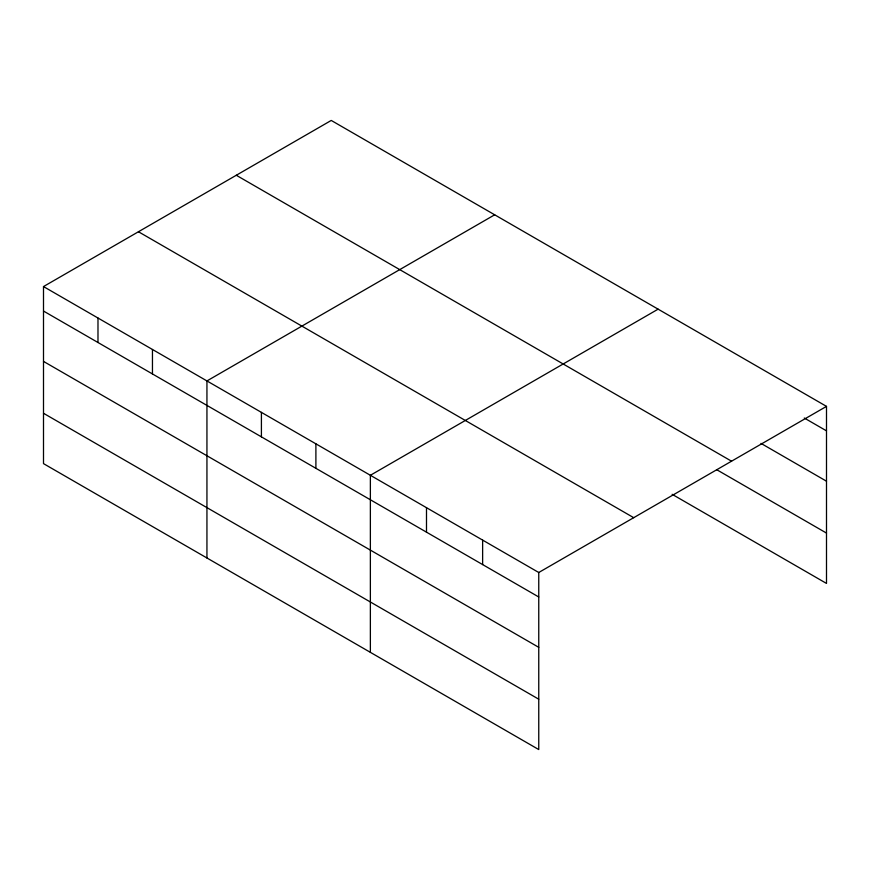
<?xml version="1.0" encoding="UTF-8"?>
<svg xmlns="http://www.w3.org/2000/svg" width="870" height="870" viewBox="0 0 870 870"><rect width="100%" height="100%" fill="white"/><g stroke="black" fill="none" stroke-linecap="round" stroke-linejoin="round"><path stroke-width="1.3" d="M43.5 286.567L538.758 572.504L538.758 749.559L43.5 463.623L43.5 286.567L331.242 120.441L826.5 406.377L826.5 583.433L672.14 494.312M494.682 214.803L206.94 380.929L206.94 557.985M658.111 309.165L370.37 475.292L370.37 652.337M538.758 572.504L826.5 406.377M804.282 418.024L826.5 430.857M761.011 443.395L826.5 481.208M236.292 175.261L731.55 461.198M716.575 469.615L826.5 533.082M138.45 231.746L633.708 517.683M43.5 311.047L538.758 596.983M43.5 361.398L538.758 647.334M43.5 413.272L538.758 699.208M482.632 540.096L482.632 564.576M426.496 507.688L426.496 532.168M315.897 443.83L315.897 468.31M261.413 412.38L261.413 436.86M152.457 349.479L152.457 373.948M97.984 318.018L97.984 342.497"/></g></svg>
